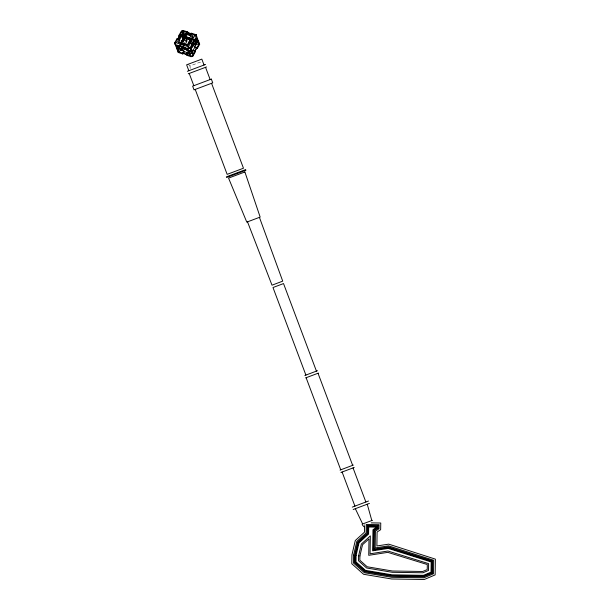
<?xml version="1.0" encoding="UTF-8"?>
<svg xmlns="http://www.w3.org/2000/svg" width="610" height="610" viewBox="0 0 610 610"><rect width="100%" height="100%" fill="white"/><g stroke="black" fill="none" stroke-linecap="round" stroke-linejoin="round"><path stroke-width="0.46" stroke-dasharray="3.05 2.29" d="M364.551 526.155L364.574 524.463M186.462 41.808L186.668 40.702L185.577 41.122L186.462 41.808L185.028 41.328M183.595 44.507L185.936 40.412L189.191 41.526M185.524 43.447L187.217 40.489M188.17 64.241L189.984 65.964L200.042 62.182L201.513 64.233M186.256 39.848L186.607 40.771M185.722 39.864L186.812 42.7M184.975 39.551L185.669 41.129M189.984 65.964L190.228 68.472"/><path stroke-width="0.91" d="M364.551 526.155L364.452 532.194L355.294 540.521L351.932 554.94L351.795 563.747L363.59 574.284L391.673 578.989L424.27 579.5L435.143 574.91L435.387 559.134L388.722 544.143L376.881 545.965L377.102 532.027L380.655 529.678L380.762 523.022L371.246 522.877M374.121 549.145L374.41 530.555L377.964 528.207L378.002 525.698L367.273 525.53L367.151 533.414L357.742 541.962L354.639 555.275L354.524 562.55L364.81 571.73L391.925 576.275L423.744 576.778L432.452 573.103L432.642 560.964L388.41 546.934L374.121 549.145L373.381 549.991L388.318 547.681L431.911 561.459L432.642 560.964M367.273 525.53L367.99 526.262L367.876 533.742L358.398 542.351L355.363 555.367L355.256 562.229L365.138 571.051L391.986 575.55L423.599 576.046L431.735 572.615L432.452 573.103M373.381 549.991L373.686 530.159L377.247 527.81L377.262 526.415L378.002 525.698M431.735 572.615L431.911 561.459M178.44 48.19L181.955 40.71L183.023 41.846L185.089 38.224L184.746 37.332L183.808 38.971L184.151 39.871M180.11 46.207L180.621 43.455L184.456 44.721L184.075 45.392L180.232 44.126M182.954 44.949L183.534 43.188L181.734 42.593L182.68 40.946M183.9 45.3L183.839 48.06L187.034 49.113L187.796 51.103L189.077 51.522L191.029 50.775L191.692 49.608L190.93 47.618L192.6 44.698L190.716 42.685L189.435 42.265L187.766 45.186L184.563 44.133L183.9 45.3L188.376 46.772L189.954 47.992L191.029 50.775M193.957 40.367L192.127 44.332L194.132 40.824L192.653 39.36L188.376 46.772L188.01 48.739L189.077 51.522M188.124 48.609L189.786 47.969L188.124 48.609L188.376 46.787M193.866 43.074L192.897 46.268L191.624 46.238M178.463 46.169L177.571 47.733L176.29 47.305L174.612 42.936L176.953 38.842L177.922 38.468L179.203 38.895L179.813 40.481L178.562 42.677M179.264 36.135L178.959 35.342L181.3 31.247L183.244 30.5L187.72 31.972L188.025 32.772M179.149 36.722L177.548 39.528L179.378 35.563L180.918 35.494L181.345 36.608L179.34 40.115M177.922 38.468L175.581 42.563L175.222 44.522L188.01 48.739L189.954 47.992L192.295 43.897M178.959 35.342L179.927 34.968L182.268 30.874L186.744 32.345L187.72 31.972M177.373 39.071L178.173 38.766L180.179 35.258M180.918 35.494L178.913 39.002L178.173 38.766M179.203 38.895L177.533 41.816L180.728 42.868L181.338 44.454M183.816 33.489L181.818 36.974L181.208 35.388L182.878 32.467L186.08 33.52L186.69 35.105L182.878 33.847L183.938 36.615M183.122 38.91L182.611 37.584L183.282 36.417M183.579 36.684L183.198 37.362L182.283 34.976M180.095 43.226L181.955 40.71M182.71 39.398L183.854 36.646L184.952 36.226L187.644 37.5M185.143 34.48L184.25 36.043L181.696 35.197M182.542 38.948L184.403 36.432L182.878 32.467M186.08 33.52L186.744 32.345M181.75 41.305L182.878 39.33M183.229 38.903L181.65 41.045L183.229 38.903L183.641 39.04L183.884 39.665L182.756 41.64M186.37 33.405L187.56 32.422L191.395 33.687L190.206 34.671L190.633 35.784L186.797 34.518L186.37 33.405L190.206 34.671M183.641 39.04L182.512 41.015L182.1 40.878M176.145 45.697L177.563 49.395L178.303 49.639L179.233 47.999L178.623 46.413M183.724 53.573L182.748 53.947L182.443 53.154L179.249 52.102L178.486 50.111L179.82 47.778L178.112 47.214M186.889 38.819L186.546 37.919L187.468 37.057M182.253 46.84L179.249 52.102L178.273 52.475L176.595 48.106M186.591 39.261L187.27 38.079M192.92 37.164L190.526 36.371L189.916 34.778L190.579 33.611L191.555 33.237L196.031 34.709L197.709 39.086L197.045 40.252L194.483 39.414M185.219 49.212L182.703 48.381L183.457 47.069M181.612 50.622L182.863 48.434M185.318 44.553L185.699 43.897L187.499 44.492L188.437 42.845L189.153 43.081M189.047 39.528L188.703 38.636L189.634 37.767L192.15 38.598M185.417 44.606L185.638 44.225L183.473 43.516L183.717 44.141M188.871 38.567L186.713 37.858L186.95 38.483L189.115 39.2L188.871 38.567L189.542 38.018L186.927 37.484L189.085 38.194M184.502 48.975L185.257 47.656M186.927 49.883L184.769 49.166L185.196 47.992L187.354 48.701L186.828 49.623L187.377 49.707M182.443 53.154L183.778 50.821L179.965 49.562L181.871 47.771L182.161 48.541L180.263 50.325M189.908 41.77L189.565 40.87L190.503 39.223L188.703 38.636M182.733 53.039L183.671 51.408L187.506 52.673L186.751 54.763L182.733 53.039L186.576 54.305M190.983 41.777L189.832 41.076L188.703 43.051L189.115 43.188M191.441 38.758L193.111 35.837L189.916 34.778M191.601 38.804L187.842 45.384L180.644 43.013M187.415 48.373L186.835 50.134L188.513 50.683M189.085 37.972L192.722 39.177L195.055 35.083L196.031 34.709M191.235 52.407L192.485 50.211L195.047 51.057L195.352 51.85L193.012 55.945L191.06 56.692L186.584 55.213L186.279 54.42L187.621 52.079L189.214 52.605M193.134 42.791L193.065 41.671M193.606 42.403L193.233 43.058L193.66 44.172L196.313 44.164L195.398 41.8L196.29 40.237M192.653 46.139L191.075 48.289L192.653 46.139L191.548 45.552M191.525 48.114L192.562 45.88M186.279 54.42L189.481 55.472L188.711 53.482L189.603 51.926M192.897 46.268L194.209 43.966L193.263 41.503M196.862 39.78L197.243 39.101L198.158 41.488L197.777 42.159L195.985 41.572L195.07 39.185M191.639 52.887L190.724 50.5L188.383 50.874L189.298 53.261L191.639 52.887L192.028 52.216L191.113 49.829M188.711 53.482L189.992 53.909L191.944 53.161L192.607 51.987L190.907 51.431M196.382 48.716L197.358 48.342L197.053 47.549L198.723 44.629L197.96 42.639L198.624 41.472M194.75 51.164L196.756 47.664L194.964 47.069L192.958 50.577L194.925 51.621L196.756 47.664M195.047 51.057L193.37 53.977L192.607 51.987M197.358 48.342L199.691 44.255L198.014 39.879M194.895 35.395L196.016 34.808L196.252 36.432L194.895 35.395L196.016 34.808M178.577 52.117L178.288 52.384L179.126 52.063M182.634 48.358L180.728 50.15L179.82 47.778M174.612 42.936L175.581 42.563L180.057 44.034M194.209 43.966L192.226 43.699M198.952 44.225L199.424 44.042L199.127 43.279M198.784 44.515L199.615 44.194L198.708 42.83M186.835 50.134L187.384 49.921M191.22 48.449L191.593 47.793M196.13 48.426L196.931 48.121M187.323 71.301L205.562 64.446M188.269 73.802L206.5 66.955M226.356 176.847L245.716 169.572M226.6 177.495L245.96 170.22M304.84 375.478L317.497 370.72M305.732 377.864L318.397 373.106M340.029 470.081L353.335 465.079M340.921 472.468L354.235 467.466M352.275 507.116L368.516 501.016M353.167 509.502L369.416 503.395M362.043 524.196L372.413 520.299M367.99 526.262L377.262 526.415M175.909 42.685L174.689 42.997L175.078 43.005M193.873 43.165L196.481 43.218L194.491 46.703L197.053 47.549M194.171 43.935L196.778 43.989M199.226 44.187L199.615 44.194M175.207 44.355L175.596 44.362M190.579 33.611L195.055 35.083L196.641 36.303L192.966 42.73L198.723 44.629M186.751 32.734L190.594 33.992M185.226 35.67L186.507 36.089M185.188 36.074L185.92 36.31L185.31 34.724M179.927 34.968L181.208 35.388M184.403 36.432L186.927 37.263M192.653 39.36L191.914 39.124L189.908 42.624L190.648 42.868M184.746 37.332L186.546 37.919M185.089 38.224L190.846 40.123M182.611 37.584L184.319 38.148M195.398 41.8L197.96 42.639M186.065 39.131L186.79 39.368M183.084 38.735L183.808 38.971M189.565 40.87L191.174 41.793M183.374 39.574L184.67 40.001M193.576 44.324L195.978 45.109M191.281 45.346L192.722 45.819M191.792 46.177L192.203 46.314M190.419 47.527L191.426 47.854M179.935 45.75L183.946 47.473M182.169 46.993L181.475 46.124M181.551 47.023L182.276 47.267L182.703 48.381M184.67 48.914L186.828 49.623M184.677 49.425L182.154 48.594L181.208 46.131M177.205 49.692L178.486 50.111M178.273 52.475L182.748 53.947M377.247 527.81L377.964 528.207M373.686 530.159L374.41 530.555M192.722 39.177L194.605 41.19L196.283 38.27L197.777 42.159M188.429 46.924L189.786 47.969M364.002 526.743L362.523 525.164M355.34 508.687L362.645 523.967M247.515 221.834L272.007 285.183L282.72 281.149L259.425 217.358M195.734 35.075L196.252 36.432M191.555 33.237L191.86 34.03M189.634 37.767L189.801 38.216M189.832 41.076L190.076 41.701M188.437 42.845L188.78 43.737M191.944 53.161L193.012 55.945M183.099 30.553L183.259 30.965M184.075 34.183L184.876 36.257M182.268 30.874L182.428 31.285M192.036 56.318L191.875 55.899L191.044 56.219L191.204 56.631M189.123 51.118L190.038 53.505M181.437 31.194L181.597 31.606M189.992 53.909L191.06 56.692M183.534 43.188L183.884 44.08M179.378 35.563L179.553 36.02M181.414 40.923L181.582 41.366M183.778 50.821L184.388 52.407M176.953 38.842L177.258 39.642M179.698 46.002L180.003 46.795L176.808 45.742L178.303 49.639M178.044 51.37L178.333 52.14M205.547 67.313L210.145 79.552M211.556 83.295L243.474 168.223L227.149 174.361L195.231 89.434M204.037 65.018L201.819 59.117L186.629 64.82L188.848 70.73M318.016 373.244L352.641 465.346M353.045 467.908L365.863 502.007M316.438 371.124L283.528 283.566L272.99 287.523L305.9 375.081M342.111 472.018L354.928 506.125M306.113 377.72L340.731 469.822M189.222 73.444L193.82 85.69M367.243 504.211L371.81 520.521M353.602 555.146L353.48 563.007L364.345 572.706L391.826 577.312L423.95 577.822L433.481 573.796L433.695 560.262L388.524 545.866L375.173 547.925L375.44 531.119L378.993 528.771L379.062 524.676L366.252 524.47L366.122 532.949L356.804 541.413L353.602 555.146M356.087 555.451L355.988 561.909L365.466 570.373L392.055 574.826L423.462 575.321L431.018 572.134L431.178 561.947L388.234 548.428L372.641 550.838L372.969 529.77L376.53 527.124L368.707 527.002L368.592 534.07L359.054 542.732L356.087 555.451M358.619 555.763L358.535 560.788L366.602 567.994L392.283 572.302L422.966 572.782L428.517 570.442L428.624 563.655L387.945 551.036L370.064 553.796L370.346 535.893L361.341 544.074L358.619 555.763M359.915 555.923L359.847 560.216L367.189 566.774L392.405 571.006L422.715 571.478L427.229 569.572L427.305 564.532L387.792 552.37L368.737 555.313L368.997 538.874L362.515 544.768L359.915 555.923M175.352 42.967L175.177 43.912L174.887 43.142L175.352 42.967M188.581 47.321L188.406 48.266L189.344 47.908L188.581 47.321M195.97 35.052L195.497 35.235L196.26 35.815L195.97 35.052M211.342 79.109L192.63 86.14L194.033 89.876L212.745 82.846L211.342 79.109M244.885 171.967L228.559 178.097L246.783 222.116L260.165 217.084L244.885 171.967"/></g></svg>
